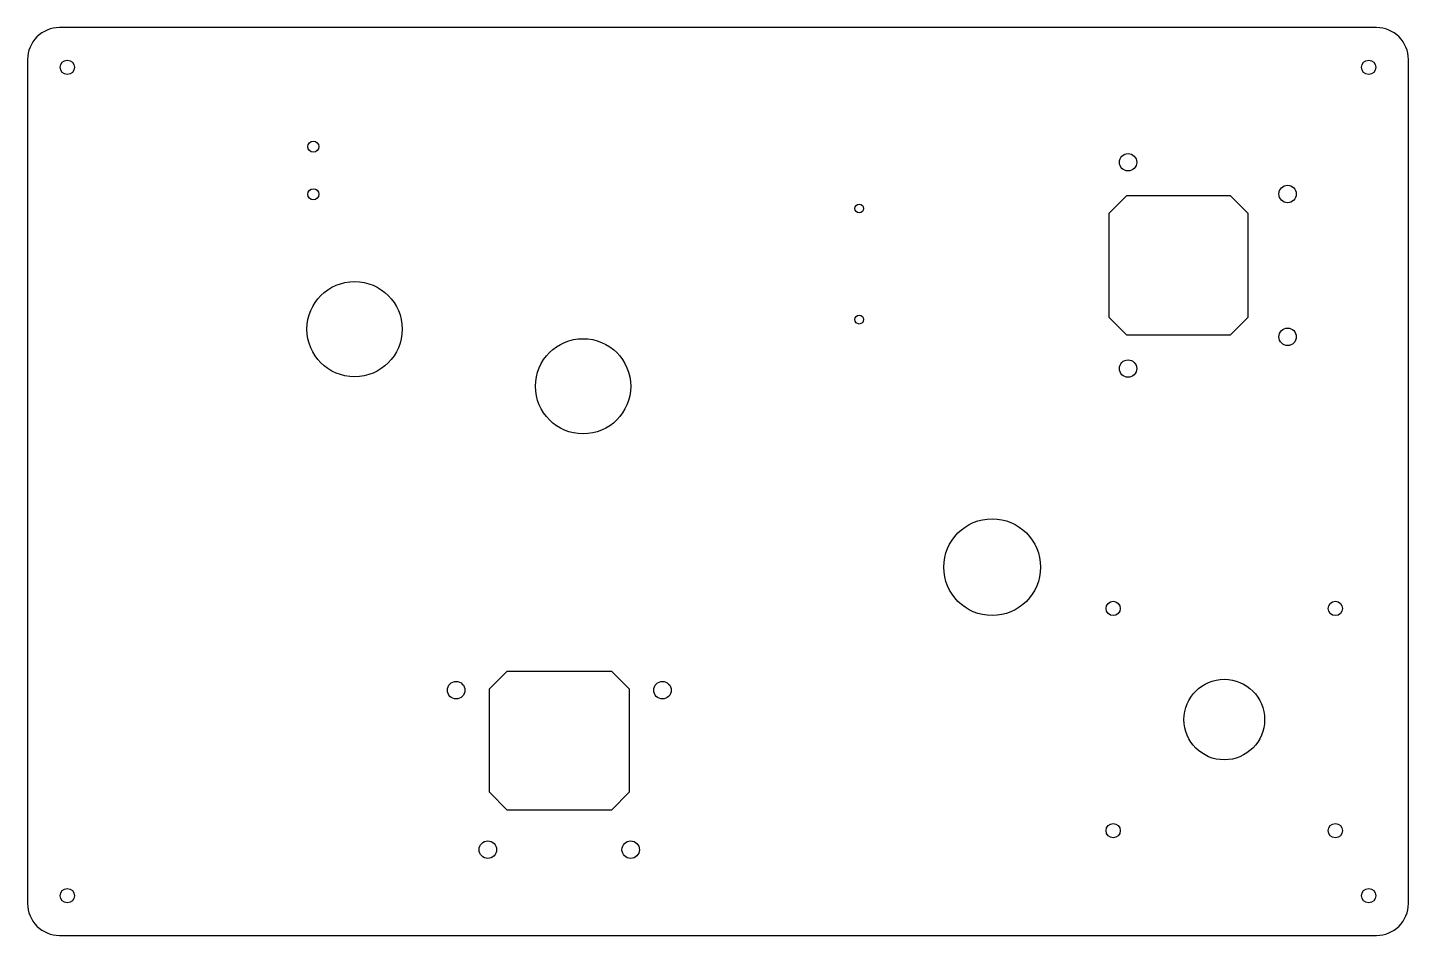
# Model space of a CAD drawing. Header units: millimetres. Extents: x -10 to 425, y 0 to 286.
import ezdxf

# ---------------------------------------------------------------- set-up
doc = ezdxf.new("R2010")
doc.units = ezdxf.units.MM

msp = doc.modelspace()

# ---------------------------------------------------------------- linework, layer by layer
msp.add_lwpolyline([(-10, 276), (-10, 10, 0.414214), (0, 0), (415, 0, 0.414214), (425, 10), (425, 276, 0.414214), (415, 286), (0, 286, 0.414214)], format="xyb", close=True)
for points in [[(330.69, 194.67), (330.69, 227.5), (336.28, 233.08), (368.86, 233.08), (374.44, 227.5), (374.44, 194.67), (368.86, 189.08), (336.28, 189.08)], [(141.09, 83.25), (173.91, 83.25), (179.5, 77.66), (179.5, 45.09), (173.91, 39.5), (141.09, 39.5), (135.5, 45.09), (135.5, 77.66)]]:
    msp.add_lwpolyline(points, close=True)
for centre, radius in [((2.5, 273.5), 2.25), ((412.5, 273.5), 2.25), ((80, 248.5), 1.75), ((336.69, 243.58), 2.75), ((80, 233.5), 1.75), ((386.94, 233.58), 2.75), ((252, 229), 1.38), ((93, 191), 15), ((252, 194), 1.38), ((165, 173), 15), ((386.94, 188.58), 2.75), ((336.69, 178.58), 2.75), ((293.87, 116.01), 15.24), ((332, 103), 2.25), ((402, 103), 2.25), ((125, 77.25), 2.75), ((190, 77.25), 2.75), ((367, 68), 12.7), ((332, 33), 2.25), ((402, 33), 2.25), ((135, 27), 2.75), ((180, 27), 2.75), ((2.5, 12.5), 2.25), ((412.5, 12.5), 2.25)]:
    msp.add_circle(centre, radius)

doc.saveas('drawing.dxf')
